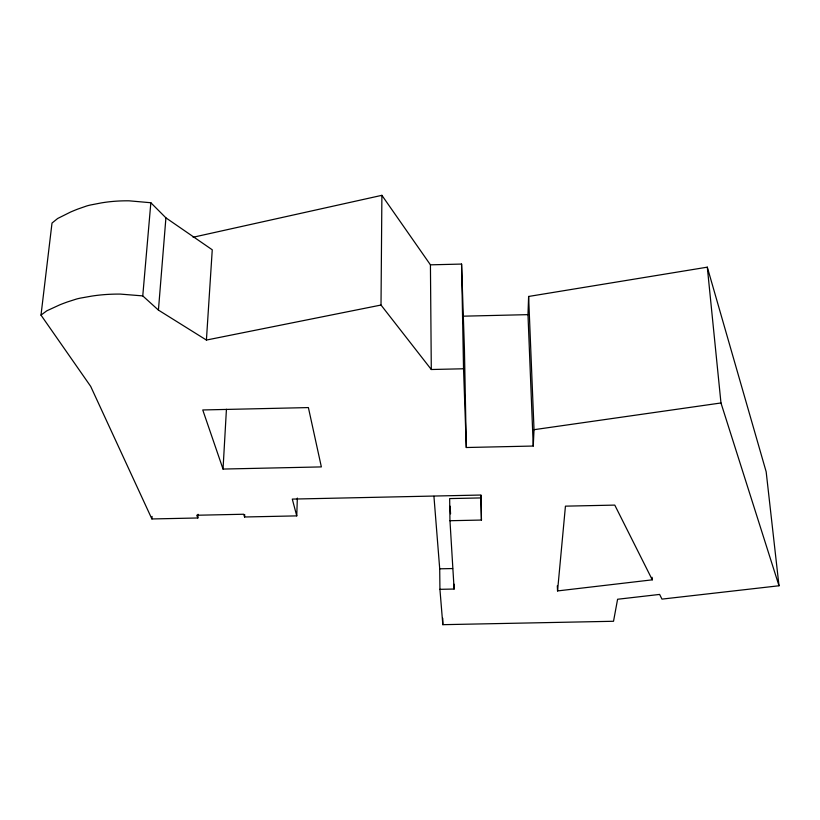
<?xml version="1.0" encoding="UTF-8"?>
<svg xmlns="http://www.w3.org/2000/svg" width="820" height="820" viewBox="0 0 820 820"><rect width="100%" height="100%" fill="white"/><g stroke="black" fill="none" stroke-linecap="round" stroke-linejoin="round"><path stroke-width="1.23" d="M433.934 496.295L439.715 568.813L439.93 589.324L442.831 624.676L613.524 621.273L617.593 599.256L659.618 594.428L661.966 599.112L779 585.767L766.167 471.777L707.301 267.166L528.613 296.461L534.025 429.69L533.256 446.039L466.303 447.515L463.536 368.774L431.299 369.512L381.013 305.04L381.894 195.324L193.1 237.257M381.013 305.04L206.414 340.054L212.257 249.792L165.917 217.853L150.849 202.745L129.099 200.818A94.556 50.225 6.3 0 0 101.434 202.888L90.395 205.02A51.004 27.48 7.1 0 0 86.694 205.974L77.787 209.079A206.23 105.77 4.3 0 0 70.551 212.052L57.666 218.489L52.008 223.06L41 315.116L90.682 386.374L151.895 518.957L197.845 517.984L196.749 515.247L243.653 514.242L244.575 516.989L296.748 515.882L297.342 498.068M533.256 446.039L527.977 314.644L528.613 296.461M244.575 516.989L244.698 514.509M223.03 469.06L202.755 409.959L308.392 407.581L321.358 466.908L223.03 469.06L226.433 409.272M197.845 517.984L198.081 514.273M151.895 518.957L152.089 516.415M206.414 340.054L158.424 310.093L165.917 217.853M158.424 310.093L142.762 295.897L150.849 202.745M557.549 590.933L565.441 506.155L614.774 505.099L652.289 579.832L557.549 590.933L557.313 585.818M41 315.116L46.791 310.811L60.003 304.743A212.165 99.025 3.7 0 1 67.445 301.934L76.598 299.003A52.572 25.84 6.1 0 1 80.401 298.111L91.789 296.092A97.395 47.15 5.4 0 1 120.304 294.093L142.762 295.897M534.025 429.69L720.975 402.968L779 585.767M381.894 195.324L430.428 264.829L461.568 264.071L464.428 349.32L466.303 447.515M463.074 316.182L527.977 314.644M480.879 495.362L480.93 497.924L449.657 498.591L449.965 520.72L454.116 589.037L439.93 589.324M449.965 520.72L481.442 520.054L480.981 495.034L292.289 499.093L296.748 515.882M439.715 568.813L452.64 568.547M707.301 267.166L720.975 402.968M652.105 577.3L652.289 579.832M450.108 506.217L450.569 513.853M480.93 497.924L481.442 520.054M461.568 264.071L463.536 368.774M454.044 584.209L454.116 589.037M442.759 618.3L442.831 624.676M430.428 264.829L431.299 369.512"/></g></svg>
